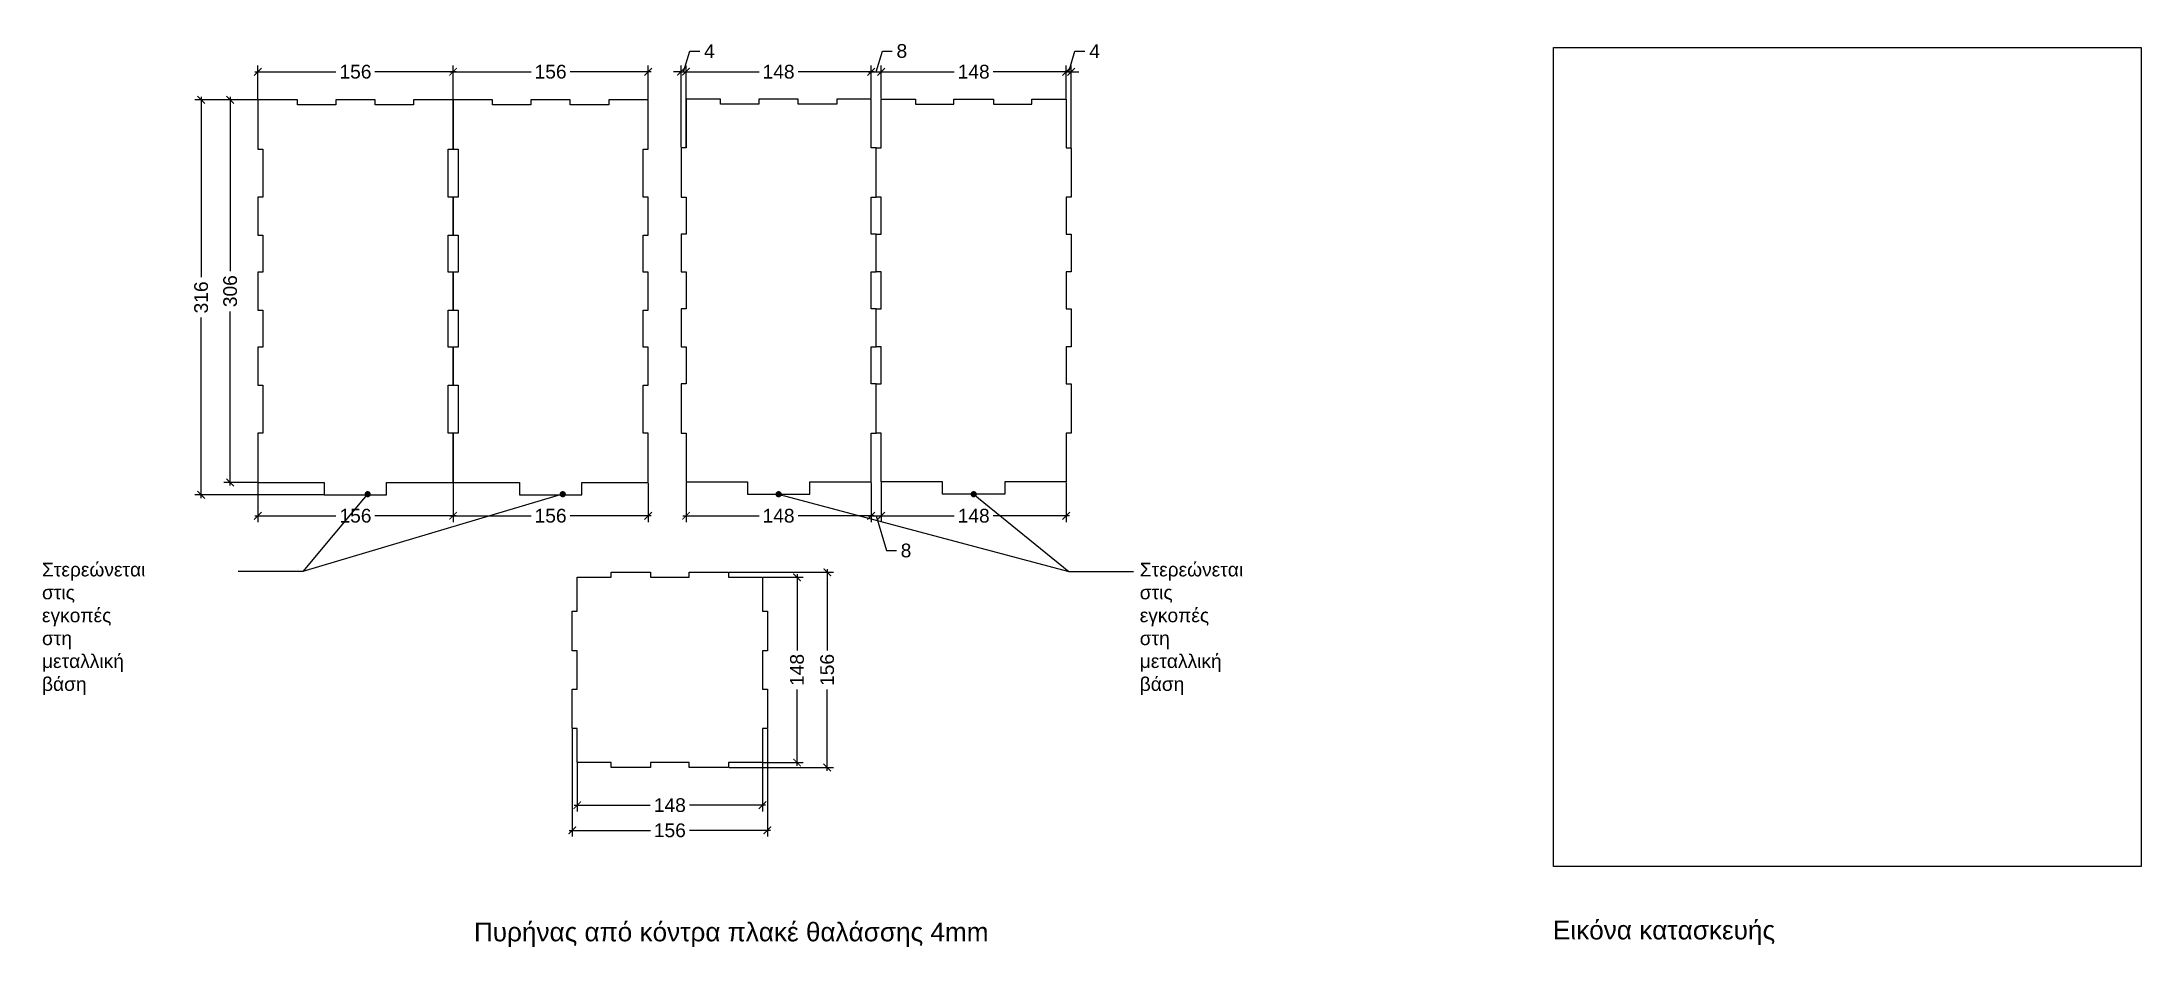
# Model space of a CAD drawing. Header units: millimetres. Extents: x 173.66 to 175.34, y 12.62 to 13.35.
import ezdxf
from ezdxf import colors
from ezdxf.entities.mleader import LeaderData, LeaderLine
from ezdxf.math import Vec2, Vec3

# ---------------------------------------------------------------- set-up
doc = ezdxf.new("R2010")
doc.units = ezdxf.units.MM
doc.header["$XCLIPFRAME"] = 0
for name, color, linetype in [('A-02', 2, 'Continuous'), ('A-DIM', 150, 'Continuous'), ('A-TEXT', 7, 'Continuous')]:
    doc.layers.add(name, color=color, linetype=linetype)
doc.styles.get("Standard").update_dxf_attribs({"font": 'arial.ttf'})
doc.dimstyles.new('1-5', dxfattribs={"dimscale": 0.05, "dimtxt": 0.22, "dimasz": 0.12, "dimexe": 0.1, "dimexo": 0.01, "dimgap": 0.08, "dimtad": 0, "dimdec": 0, "dimlfac": 1000, "dimzin": 0, "dimdsep": 46, "dimtxsty": 'Standard', "dimblk": 'ARCHTICK', "dimcen": 0.09, "dimdle": 0.05, "dimadec": 0, "dimazin": 0, "dimtfac": 1, "dimtdec": 0, "dimtofl": 0, "dimtmove": 1, "dimatfit": 3, "dimldrblk": 'DOT', "dimfxl": 1, "dimtolj": 1, "dimtzin": 0, "dimarcsym": 0})
picture_1 = doc.add_image_def('image1.jpg', size_in_pixel=(333, 464))

# ---------------------------------------------------------------- blocks, each defined once
blk = doc.blocks.new('_Dot')
at = {"color": 0, "linetype": 'ByBlock', "lineweight": -2}
blk.add_line((-0.5, 0), (-1, 0), dxfattribs=at)
at = {"color": 0, "linetype": 'ByBlock', "const_width": 0.5}
blk.add_lwpolyline([(-0.25, 0, 1), (0.25, 0, 1)], format="xyb", close=True, dxfattribs=at)
blk = doc.blocks.new('_ArchTick')
at = {"color": 0, "linetype": 'ByBlock', "const_width": 0.15}
blk.add_lwpolyline([(-0.5, -0.5), (0.5, 0.5)], dxfattribs=at)
blk = doc.blocks.new('*D25')
at = {"layer": 'A-DIM', "color": 0, "lineweight": -2, "transparency": 16777216}
for p, q in [((174.0852059038321, 12.76878268772975), (174.0852059038321, 12.73015014171188)), ((174.2336057566099, 12.76878268772975), (174.2336057566099, 12.73015014171188)), ((174.0827059038321, 12.73515014171188), (174.1437605369059, 12.73515014171188)), ((174.2361057566099, 12.73515014171188), (174.1750511235361, 12.73515014171188))]:
    blk.add_line(p, q, dxfattribs=at)
at = {"layer": 'Defpoints', "color": 0, "transparency": 16777216}
for p in [(174.0852059038321, 12.76928268772975), (174.2336057566099, 12.76928268772975), (174.2336057566099, 12.73515014171188)]:
    blk.add_point(p, dxfattribs=at)
at = {"layer": 'A-DIM', "color": 0, "lineweight": -2, "transparency": 16777216, "xscale": 0.006, "yscale": 0.006, "zscale": 0.006, "rotation": 180}
blk.add_blockref('_ArchTick', (174.0852059038321, 12.73515014171188), dxfattribs=at)
at = {"layer": 'A-DIM', "color": 0, "lineweight": -2, "transparency": 16777216, "xscale": 0.006, "yscale": 0.006, "zscale": 0.006}
blk.add_blockref('_ArchTick', (174.2336057566099, 12.73515014171188), dxfattribs=at)
at = {"layer": 'A-DIM', "color": 0, "transparency": 16777216, "insert": (174.159405830221, 12.73515014171188), "char_height": 0.011, "attachment_point": 5}
blk.add_mtext('\\A1;148', dxfattribs=at)
blk = doc.blocks.new('*D26')
at = {"layer": 'A-DIM', "color": 0, "lineweight": -2, "transparency": 16777216}
for p, q in [((174.0812057566099, 12.79598255995197), (174.0812057566099, 12.70997300389581)), ((174.2376059038321, 12.79598255995197), (174.2376059038321, 12.70997300389581)), ((174.0787057566099, 12.71497300389581), (174.1437755437272, 12.71497300389581)), ((174.2401059038321, 12.71497300389581), (174.1750361167149, 12.71497300389581))]:
    blk.add_line(p, q, dxfattribs=at)
at = {"layer": 'Defpoints', "color": 0, "transparency": 16777216}
for p in [(174.0812057566099, 12.79648255995197), (174.2376059038321, 12.79648255995197), (174.2376059038321, 12.71497300389581)]:
    blk.add_point(p, dxfattribs=at)
at = {"layer": 'A-DIM', "color": 0, "lineweight": -2, "transparency": 16777216, "xscale": 0.006, "yscale": 0.006, "zscale": 0.006, "rotation": 180}
blk.add_blockref('_ArchTick', (174.0812057566099, 12.71497300389581), dxfattribs=at)
at = {"layer": 'A-DIM', "color": 0, "lineweight": -2, "transparency": 16777216, "xscale": 0.006, "yscale": 0.006, "zscale": 0.006}
blk.add_blockref('_ArchTick', (174.2376059038321, 12.71497300389581), dxfattribs=at)
at = {"layer": 'A-DIM', "color": 0, "transparency": 16777216, "insert": (174.159405830221, 12.71497300389581), "char_height": 0.011, "attachment_point": 5}
blk.add_mtext('\\A1;156', dxfattribs=at)
blk = doc.blocks.new('*D27')
at = {"layer": 'A-DIM', "color": 0, "lineweight": -2, "transparency": 16777216}
for p, q in [((174.2341057566099, 12.91768218772975), (174.2663790735139, 12.91768218772975)), ((174.2613790735139, 12.92018218772975), (174.2613790735139, 12.85912773104489)), ((174.2613790735139, 12.76678268772975), (174.2613790735139, 12.8278371444146)), ((174.2341057566099, 12.76928268772975), (174.2663790735139, 12.76928268772975))]:
    blk.add_line(p, q, dxfattribs=at)
at = {"layer": 'Defpoints', "color": 0, "transparency": 16777216}
for p in [(174.2336057566099, 12.91768218772975), (174.2613790735139, 12.91768218772975), (174.2336057566099, 12.76928268772975)]:
    blk.add_point(p, dxfattribs=at)
at = {"layer": 'A-DIM', "color": 0, "lineweight": -2, "transparency": 16777216, "xscale": 0.006, "yscale": 0.006, "zscale": 0.006}
for p, rotation in [((174.2613790735139, 12.91768218772975), 90), ((174.2613790735139, 12.76928268772975), 270)]:
    blk.add_blockref('_ArchTick', p, dxfattribs=dict(at, rotation=rotation))
at = {"layer": 'A-DIM', "color": 0, "transparency": 16777216, "insert": (174.2613790735139, 12.84348243772978), "char_height": 0.011, "attachment_point": 5, "rotation": 90}
blk.add_mtext('\\A1;148', dxfattribs=at)
blk = doc.blocks.new('*D28')
at = {"layer": 'A-DIM', "color": 0, "lineweight": -2, "transparency": 16777216}
for p, q in [((174.2855584240388, 12.92418268772975), (174.2855584240388, 12.85911272422361)), ((174.2069058843877, 12.92168268772975), (174.2905584240387, 12.92168268772975)), ((174.2855584240388, 12.76278218772975), (174.2855584240388, 12.82785215123588)), ((174.2069058843877, 12.76528218772975), (174.2905584240387, 12.76528218772975))]:
    blk.add_line(p, q, dxfattribs=at)
at = {"layer": 'Defpoints', "color": 0, "transparency": 16777216}
for p in [(174.2064058843877, 12.92168268772975), (174.2064058843877, 12.76528218772975), (174.2855584240388, 12.76528218772975)]:
    blk.add_point(p, dxfattribs=at)
at = {"layer": 'A-DIM', "color": 0, "lineweight": -2, "transparency": 16777216, "xscale": 0.006, "yscale": 0.006, "zscale": 0.006}
for p, rotation in [((174.2855584240388, 12.92168268772975), 90), ((174.2855584240388, 12.76528218772975), 270)]:
    blk.add_blockref('_ArchTick', p, dxfattribs=dict(at, rotation=rotation))
at = {"layer": 'A-DIM', "color": 0, "transparency": 16777216, "insert": (174.2855584240388, 12.84348243772978), "char_height": 0.011, "attachment_point": 5, "rotation": 90}
blk.add_mtext('\\A1;156', dxfattribs=at)
blk = doc.blocks.new('*D29')
at = {"layer": 'A-DIM', "color": 0, "lineweight": -2, "transparency": 16777216}
for p, q in [((173.8287144086901, 13.30005320736369), (173.8019839427493, 13.30005320736369)), ((173.8069839427493, 13.30255320736369), (173.8069839427493, 13.16299755387536)), ((173.8069839427493, 12.99115336014146), (173.8069839427493, 13.13070901362979)), ((173.8287144086901, 12.99365336014147), (173.8019839427493, 12.99365336014147))]:
    blk.add_line(p, q, dxfattribs=at)
at = {"layer": 'Defpoints', "color": 0, "transparency": 16777216}
for p in [(173.8069839427493, 13.30005320736369), (173.8292144086901, 13.30005320736369), (173.8292144086901, 12.99365336014147)]:
    blk.add_point(p, dxfattribs=at)
at = {"layer": 'A-DIM', "color": 0, "lineweight": -2, "transparency": 16777216, "xscale": 0.006, "yscale": 0.006, "zscale": 0.006}
for p, rotation in [((173.8069839427493, 13.30005320736369), 90), ((173.8069839427493, 12.99365336014147), 270)]:
    blk.add_blockref('_ArchTick', p, dxfattribs=dict(at, rotation=rotation))
at = {"layer": 'A-DIM', "color": 0, "transparency": 16777216, "insert": (173.8069839427493, 13.1468532837526), "char_height": 0.011, "attachment_point": 5, "rotation": 90}
blk.add_mtext('\\A1;306', dxfattribs=at)
blk = doc.blocks.new('*D30')
at = {"layer": 'A-DIM', "color": 0, "lineweight": -2, "transparency": 16777216}
for p, q in [((173.8287144086901, 13.30005320736369), (173.7787295948192, 13.30005320736369)), ((173.7837295948192, 13.30255320736369), (173.7837295948192, 13.15799755387536)), ((173.7837295948192, 12.98115336014147), (173.7837295948192, 13.12570901362979)), ((173.8819144823012, 12.98365336014146), (173.7787295948192, 12.98365336014146))]:
    blk.add_line(p, q, dxfattribs=at)
at = {"layer": 'Defpoints', "color": 0, "transparency": 16777216}
for p in [(173.8292144086901, 13.30005320736369), (173.7837295948192, 12.98365336014146), (173.8824144823012, 12.98365336014146)]:
    blk.add_point(p, dxfattribs=at)
at = {"layer": 'A-DIM', "color": 0, "lineweight": -2, "transparency": 16777216, "xscale": 0.006, "yscale": 0.006, "zscale": 0.006}
for p, rotation in [((173.7837295948192, 13.30005320736369), 90), ((173.7837295948192, 12.98365336014146), 270)]:
    blk.add_blockref('_ArchTick', p, dxfattribs=dict(at, rotation=rotation))
at = {"layer": 'A-DIM', "color": 0, "transparency": 16777216, "insert": (173.7837295948192, 13.1418532837526), "char_height": 0.011, "attachment_point": 5, "rotation": 90}
blk.add_mtext('\\A1;316', dxfattribs=at)
blk = doc.blocks.new('*D31')
at = {"layer": 'A-DIM', "color": 0, "lineweight": -2, "transparency": 16777216}
for p, q in [((173.8292144086901, 13.30055320736369), (173.8292144086901, 13.32758646616725)), ((173.9856145559123, 13.30055320736369), (173.9856145559123, 13.32758646616725)), ((173.8267144086901, 13.32258646616725), (173.8917841958074, 13.32258646616725)), ((173.9881145559123, 13.32258646616725), (173.9230447687951, 13.32258646616725))]:
    blk.add_line(p, q, dxfattribs=at)
at = {"layer": 'Defpoints', "color": 0, "transparency": 16777216}
for p in [(173.9856145559123, 13.32258646616725), (173.8292144086901, 13.30005320736369), (173.9856145559123, 13.30005320736369)]:
    blk.add_point(p, dxfattribs=at)
at = {"layer": 'A-DIM', "color": 0, "lineweight": -2, "transparency": 16777216, "xscale": 0.006, "yscale": 0.006, "zscale": 0.006, "rotation": 180}
blk.add_blockref('_ArchTick', (173.8292144086901, 13.32258646616725), dxfattribs=at)
at = {"layer": 'A-DIM', "color": 0, "lineweight": -2, "transparency": 16777216, "xscale": 0.006, "yscale": 0.006, "zscale": 0.006}
blk.add_blockref('_ArchTick', (173.9856145559123, 13.32258646616725), dxfattribs=at)
at = {"layer": 'A-DIM', "color": 0, "transparency": 16777216, "insert": (173.9074144823012, 13.32258646616725), "char_height": 0.011, "attachment_point": 5}
blk.add_mtext('\\A1;156', dxfattribs=at)
blk = doc.blocks.new('*D32')
at = {"layer": 'A-DIM', "color": 0, "lineweight": -2, "transparency": 16777216}
for p, q in [((173.9856145559123, 13.30055320736369), (173.9856145559123, 13.32758646616725)), ((174.1420147031345, 13.30055320736369), (174.1420147031345, 13.32758646616725)), ((173.9831145559123, 13.32258646616725), (174.0481843430296, 13.32258646616725)), ((174.1445147031346, 13.32258646616725), (174.0794449160173, 13.32258646616725))]:
    blk.add_line(p, q, dxfattribs=at)
at = {"layer": 'Defpoints', "color": 0, "transparency": 16777216}
for p in [(174.1420147031345, 13.32258646616725), (173.9856145559123, 13.30005320736369), (174.1420147031345, 13.30005320736369)]:
    blk.add_point(p, dxfattribs=at)
at = {"layer": 'A-DIM', "color": 0, "lineweight": -2, "transparency": 16777216, "xscale": 0.006, "yscale": 0.006, "zscale": 0.006, "rotation": 180}
blk.add_blockref('_ArchTick', (173.9856145559123, 13.32258646616725), dxfattribs=at)
at = {"layer": 'A-DIM', "color": 0, "lineweight": -2, "transparency": 16777216, "xscale": 0.006, "yscale": 0.006, "zscale": 0.006}
blk.add_blockref('_ArchTick', (174.1420147031345, 13.32258646616725), dxfattribs=at)
at = {"layer": 'A-DIM', "color": 0, "transparency": 16777216, "insert": (174.0638146295234, 13.32258646616725), "char_height": 0.011, "attachment_point": 5}
blk.add_mtext('\\A1;156', dxfattribs=at)
blk = doc.blocks.new('*D33')
at = {"layer": 'A-DIM', "color": 0, "lineweight": -2, "transparency": 16777216}
for p, q in [((173.8292144086901, 12.99315336014146), (173.8292144086901, 12.96195032698148)), ((173.9856145559123, 12.99315336014146), (173.9856145559123, 12.96195032698148)), ((173.8267144086901, 12.96695032698148), (173.8917841958074, 12.96695032698148)), ((173.9881145559123, 12.96695032698148), (173.9230447687951, 12.96695032698148))]:
    blk.add_line(p, q, dxfattribs=at)
at = {"layer": 'Defpoints', "color": 0, "transparency": 16777216}
for p in [(173.8292144086901, 12.99365336014147), (173.9856145559123, 12.99365336014147), (173.9856145559123, 12.96695032698148)]:
    blk.add_point(p, dxfattribs=at)
at = {"layer": 'A-DIM', "color": 0, "lineweight": -2, "transparency": 16777216, "xscale": 0.006, "yscale": 0.006, "zscale": 0.006, "rotation": 180}
blk.add_blockref('_ArchTick', (173.8292144086901, 12.96695032698148), dxfattribs=at)
at = {"layer": 'A-DIM', "color": 0, "lineweight": -2, "transparency": 16777216, "xscale": 0.006, "yscale": 0.006, "zscale": 0.006}
blk.add_blockref('_ArchTick', (173.9856145559123, 12.96695032698148), dxfattribs=at)
at = {"layer": 'A-DIM', "color": 0, "transparency": 16777216, "insert": (173.9074144823012, 12.96695032698148), "char_height": 0.011, "attachment_point": 5}
blk.add_mtext('\\A1;156', dxfattribs=at)
blk = doc.blocks.new('*D34')
at = {"layer": 'A-DIM', "color": 0, "lineweight": -2, "transparency": 16777216}
for p, q in [((173.9856145559123, 12.99315336014146), (173.9856145559123, 12.96195032698148)), ((174.1420147031345, 12.99315336014146), (174.1420147031345, 12.96195032698148)), ((173.9831145559123, 12.96695032698148), (174.0481843430296, 12.96695032698148)), ((174.1445147031346, 12.96695032698148), (174.0794449160173, 12.96695032698148))]:
    blk.add_line(p, q, dxfattribs=at)
at = {"layer": 'Defpoints', "color": 0, "transparency": 16777216}
for p in [(173.9856145559123, 12.99365336014147), (174.1420147031345, 12.99365336014147), (174.1420147031345, 12.96695032698148)]:
    blk.add_point(p, dxfattribs=at)
at = {"layer": 'A-DIM', "color": 0, "lineweight": -2, "transparency": 16777216, "xscale": 0.006, "yscale": 0.006, "zscale": 0.006, "rotation": 180}
blk.add_blockref('_ArchTick', (173.9856145559123, 12.96695032698148), dxfattribs=at)
at = {"layer": 'A-DIM', "color": 0, "lineweight": -2, "transparency": 16777216, "xscale": 0.006, "yscale": 0.006, "zscale": 0.006}
blk.add_blockref('_ArchTick', (174.1420147031345, 12.96695032698148), dxfattribs=at)
at = {"layer": 'A-DIM', "color": 0, "transparency": 16777216, "insert": (174.0638146295234, 12.96695032698148), "char_height": 0.011, "attachment_point": 5}
blk.add_mtext('\\A1;156', dxfattribs=at)
blk = doc.blocks.new('*D35')
at = {"layer": 'A-DIM', "color": 0, "lineweight": -2, "transparency": 16777216}
for p, q in [((174.1723649084279, 13.30114025433016), (174.1723649084279, 13.32758646616725)), ((174.3207644084279, 13.30114025433016), (174.3207644084279, 13.32758646616725)), ((174.1698649084279, 13.32258646616725), (174.2309193651128, 13.32258646616725)), ((174.3232644084279, 13.32258646616725), (174.2622099517431, 13.32258646616725))]:
    blk.add_line(p, q, dxfattribs=at)
at = {"layer": 'Defpoints', "color": 0, "transparency": 16777216}
for p in [(174.3207644084279, 13.32258646616725), (174.1723649084279, 13.30064025433016), (174.3207644084279, 13.30064025433016)]:
    blk.add_point(p, dxfattribs=at)
at = {"layer": 'A-DIM', "color": 0, "lineweight": -2, "transparency": 16777216, "xscale": 0.006, "yscale": 0.006, "zscale": 0.006, "rotation": 180}
blk.add_blockref('_ArchTick', (174.1723649084279, 13.32258646616725), dxfattribs=at)
at = {"layer": 'A-DIM', "color": 0, "lineweight": -2, "transparency": 16777216, "xscale": 0.006, "yscale": 0.006, "zscale": 0.006}
blk.add_blockref('_ArchTick', (174.3207644084279, 13.32258646616725), dxfattribs=at)
at = {"layer": 'A-DIM', "color": 0, "transparency": 16777216, "insert": (174.2465646584279, 13.32258646616725), "char_height": 0.011, "attachment_point": 5}
blk.add_mtext('\\A1;148', dxfattribs=at)
blk = doc.blocks.new('*D36')
at = {"layer": 'A-DIM', "color": 0, "lineweight": -2, "transparency": 16777216}
for p, q in [((174.3207644084279, 13.30114025433016), (174.3207644084279, 13.32758646616725)), ((174.3247649084279, 13.32258646616725), (174.3297497992874, 13.33920276903219)), ((174.3287654084279, 13.30113990155238), (174.3287654084279, 13.32758646616725)), ((174.3297497992874, 13.33920276903219), (174.3377497992874, 13.33920276903219)), ((174.3182644084279, 13.32258646616725), (174.3312654084279, 13.32258646616725))]:
    blk.add_line(p, q, dxfattribs=at)
at = {"layer": 'Defpoints', "color": 0, "transparency": 16777216}
for p in [(174.3287654084279, 13.32258646616725), (174.3207644084279, 13.30064025433016), (174.3287654084279, 13.30063990155238)]:
    blk.add_point(p, dxfattribs=at)
at = {"layer": 'A-DIM', "color": 0, "lineweight": -2, "transparency": 16777216, "xscale": 0.006, "yscale": 0.006, "zscale": 0.006, "rotation": 180}
blk.add_blockref('_ArchTick', (174.3207644084279, 13.32258646616725), dxfattribs=at)
at = {"layer": 'A-DIM', "color": 0, "lineweight": -2, "transparency": 16777216, "xscale": 0.006, "yscale": 0.006, "zscale": 0.006}
blk.add_blockref('_ArchTick', (174.3287654084279, 13.32258646616725), dxfattribs=at)
at = {"layer": 'A-DIM', "color": 0, "transparency": 16777216, "insert": (174.3453739466271, 13.33920276903219), "char_height": 0.011, "attachment_point": 5}
blk.add_mtext('\\A1;8', dxfattribs=at)
blk = doc.blocks.new('*D37')
at = {"layer": 'A-DIM', "color": 0, "lineweight": -2, "transparency": 16777216}
for p, q in [((174.3287654084279, 13.30113990155238), (174.3287654084279, 13.32758646616725)), ((174.4771649084279, 13.30113990155238), (174.4771649084279, 13.32758646616725)), ((174.3262654084279, 13.32258646616725), (174.3873198651128, 13.32258646616725)), ((174.4796649084279, 13.32258646616725), (174.4186104517431, 13.32258646616725))]:
    blk.add_line(p, q, dxfattribs=at)
at = {"layer": 'Defpoints', "color": 0, "transparency": 16777216}
for p in [(174.4771649084279, 13.32258646616725), (174.3287654084279, 13.30063990155238), (174.4771649084279, 13.30063990155238)]:
    blk.add_point(p, dxfattribs=at)
at = {"layer": 'A-DIM', "color": 0, "lineweight": -2, "transparency": 16777216, "xscale": 0.006, "yscale": 0.006, "zscale": 0.006, "rotation": 180}
blk.add_blockref('_ArchTick', (174.3287654084279, 13.32258646616725), dxfattribs=at)
at = {"layer": 'A-DIM', "color": 0, "lineweight": -2, "transparency": 16777216, "xscale": 0.006, "yscale": 0.006, "zscale": 0.006}
blk.add_blockref('_ArchTick', (174.4771649084279, 13.32258646616725), dxfattribs=at)
at = {"layer": 'A-DIM', "color": 0, "transparency": 16777216, "insert": (174.4029651584279, 13.32258646616725), "char_height": 0.011, "attachment_point": 5}
blk.add_mtext('\\A1;148', dxfattribs=at)
blk = doc.blocks.new('*D38')
at = {"layer": 'A-DIM', "color": 0, "lineweight": -2, "transparency": 16777216}
for p, q in [((174.4771649084279, 13.30113990155238), (174.4771649084279, 13.32758646616725)), ((174.4791651584279, 13.32258646616725), (174.4841151584279, 13.33908646616725)), ((174.4811654084279, 13.26213996544127), (174.4811654084279, 13.32758646616725)), ((174.4841151584279, 13.33908646616725), (174.4921151584279, 13.33908646616725)), ((174.4771649084279, 13.32258646616725), (174.4711649084279, 13.32258646616725)), ((174.4771649084279, 13.32258646616725), (174.4811654084279, 13.32258646616725)), ((174.4811654084279, 13.32258646616725), (174.4871654084279, 13.32258646616725))]:
    blk.add_line(p, q, dxfattribs=at)
at = {"layer": 'Defpoints', "color": 0, "transparency": 16777216}
for p in [(174.4811654084279, 13.32258646616725), (174.4771649084279, 13.30063990155238), (174.4811654084279, 13.26163996544127)]:
    blk.add_point(p, dxfattribs=at)
at = {"layer": 'A-DIM', "color": 0, "lineweight": -2, "transparency": 16777216, "xscale": 0.006, "yscale": 0.006, "zscale": 0.006}
blk.add_blockref('_ArchTick', (174.4771649084279, 13.32258646616725), dxfattribs=at)
at = {"layer": 'A-DIM', "color": 0, "lineweight": -2, "transparency": 16777216, "xscale": 0.006, "yscale": 0.006, "zscale": 0.006, "rotation": 180}
blk.add_blockref('_ArchTick', (174.4811654084279, 13.32258646616725), dxfattribs=at)
at = {"layer": 'A-DIM', "color": 0, "transparency": 16777216, "insert": (174.499919387623, 13.33908646616725), "char_height": 0.011, "attachment_point": 5}
blk.add_mtext('\\A1;4', dxfattribs=at)
blk = doc.blocks.new('*D39')
at = {"layer": 'A-DIM', "color": 0, "lineweight": -2, "transparency": 16777216}
for p, q in [((174.1683644084279, 13.26213996544127), (174.1683644084279, 13.32758646616725)), ((174.1703646584279, 13.32258646616725), (174.1753146584279, 13.33908646616725)), ((174.1723649084279, 13.26214031821905), (174.1723649084279, 13.32758646616725)), ((174.1753146584279, 13.33908646616725), (174.183314658428, 13.33908646616725)), ((174.1683644084279, 13.32258646616725), (174.1623644084279, 13.32258646616725)), ((174.1683644084279, 13.32258646616725), (174.1723649084279, 13.32258646616725)), ((174.1723649084279, 13.32258646616725), (174.1783649084279, 13.32258646616725))]:
    blk.add_line(p, q, dxfattribs=at)
at = {"layer": 'Defpoints', "color": 0, "transparency": 16777216}
for p in [(174.1723649084279, 13.32258646616725), (174.1683644084279, 13.26163996544127), (174.1723649084279, 13.26164031821905)]:
    blk.add_point(p, dxfattribs=at)
at = {"layer": 'A-DIM', "color": 0, "lineweight": -2, "transparency": 16777216, "xscale": 0.006, "yscale": 0.006, "zscale": 0.006}
blk.add_blockref('_ArchTick', (174.1683644084279, 13.32258646616725), dxfattribs=at)
at = {"layer": 'A-DIM', "color": 0, "lineweight": -2, "transparency": 16777216, "xscale": 0.006, "yscale": 0.006, "zscale": 0.006, "rotation": 180}
blk.add_blockref('_ArchTick', (174.1723649084279, 13.32258646616725), dxfattribs=at)
at = {"layer": 'A-DIM', "color": 0, "transparency": 16777216, "insert": (174.191118887623, 13.33908646616725), "char_height": 0.011, "attachment_point": 5}
blk.add_mtext('\\A1;4', dxfattribs=at)
blk = doc.blocks.new('*D40')
at = {"layer": 'A-DIM', "color": 0, "lineweight": -2, "transparency": 16777216}
for p, q in [((174.1723649084279, 12.99374040710794), (174.1723649084279, 12.96195032698148)), ((174.3207644084279, 12.99374040710794), (174.3207644084279, 12.96195032698148)), ((174.1698649084279, 12.96695032698148), (174.2309193651128, 12.96695032698148)), ((174.3232644084279, 12.96695032698148), (174.2622099517431, 12.96695032698148))]:
    blk.add_line(p, q, dxfattribs=at)
at = {"layer": 'Defpoints', "color": 0, "transparency": 16777216}
for p in [(174.1723649084279, 12.99424040710794), (174.3207644084279, 12.99424040710794), (174.3207644084279, 12.96695032698148)]:
    blk.add_point(p, dxfattribs=at)
at = {"layer": 'A-DIM', "color": 0, "lineweight": -2, "transparency": 16777216, "xscale": 0.006, "yscale": 0.006, "zscale": 0.006, "rotation": 180}
blk.add_blockref('_ArchTick', (174.1723649084279, 12.96695032698148), dxfattribs=at)
at = {"layer": 'A-DIM', "color": 0, "lineweight": -2, "transparency": 16777216, "xscale": 0.006, "yscale": 0.006, "zscale": 0.006}
blk.add_blockref('_ArchTick', (174.3207644084279, 12.96695032698148), dxfattribs=at)
at = {"layer": 'A-DIM', "color": 0, "transparency": 16777216, "insert": (174.2465646584279, 12.96695032698148), "char_height": 0.011, "attachment_point": 5}
blk.add_mtext('\\A1;148', dxfattribs=at)
blk = doc.blocks.new('*D41')
at = {"layer": 'A-DIM', "color": 0, "lineweight": -2, "transparency": 16777216}
for p, q in [((174.3207644084279, 12.99324040710794), (174.3207644084279, 12.96195032698148)), ((174.3287654084279, 12.99324040710794), (174.3287654084279, 12.96195032698148)), ((174.3182644084279, 12.96695032698148), (174.3312654084279, 12.96695032698148)), ((174.3247649084279, 12.96695032698148), (174.3331195810063, 12.93910141838666)), ((174.3331195810063, 12.93910141838666), (174.3411195810064, 12.93910141838666))]:
    blk.add_line(p, q, dxfattribs=at)
at = {"layer": 'Defpoints', "color": 0, "transparency": 16777216}
for p in [(174.3207644084279, 12.99374040710794), (174.3287654084279, 12.99374040710794), (174.3287654084279, 12.96695032698148)]:
    blk.add_point(p, dxfattribs=at)
at = {"layer": 'A-DIM', "color": 0, "lineweight": -2, "transparency": 16777216, "xscale": 0.006, "yscale": 0.006, "zscale": 0.006, "rotation": 180}
blk.add_blockref('_ArchTick', (174.3207644084279, 12.96695032698148), dxfattribs=at)
at = {"layer": 'A-DIM', "color": 0, "lineweight": -2, "transparency": 16777216, "xscale": 0.006, "yscale": 0.006, "zscale": 0.006}
blk.add_blockref('_ArchTick', (174.3287654084279, 12.96695032698148), dxfattribs=at)
at = {"layer": 'A-DIM', "color": 0, "transparency": 16777216, "insert": (174.3487437283461, 12.93910141838666), "char_height": 0.011, "attachment_point": 5}
blk.add_mtext('\\A1;8', dxfattribs=at)
blk = doc.blocks.new('*D42')
at = {"layer": 'A-DIM', "color": 0, "lineweight": -2, "transparency": 16777216}
for p, q in [((174.3287654084279, 12.99374005433016), (174.3287654084279, 12.96195032698148)), ((174.4771649084279, 12.99374005433016), (174.4771649084279, 12.96195032698148)), ((174.3262654084279, 12.96695032698148), (174.3873198651128, 12.96695032698148)), ((174.4796649084279, 12.96695032698148), (174.4186104517431, 12.96695032698148))]:
    blk.add_line(p, q, dxfattribs=at)
at = {"layer": 'Defpoints', "color": 0, "transparency": 16777216}
for p in [(174.3287654084279, 12.99424005433016), (174.4771649084279, 12.99424005433016), (174.4771649084279, 12.96695032698148)]:
    blk.add_point(p, dxfattribs=at)
at = {"layer": 'A-DIM', "color": 0, "lineweight": -2, "transparency": 16777216, "xscale": 0.006, "yscale": 0.006, "zscale": 0.006, "rotation": 180}
blk.add_blockref('_ArchTick', (174.3287654084279, 12.96695032698148), dxfattribs=at)
at = {"layer": 'A-DIM', "color": 0, "lineweight": -2, "transparency": 16777216, "xscale": 0.006, "yscale": 0.006, "zscale": 0.006}
blk.add_blockref('_ArchTick', (174.4771649084279, 12.96695032698148), dxfattribs=at)
at = {"layer": 'A-DIM', "color": 0, "transparency": 16777216, "insert": (174.4029651584279, 12.96695032698148), "char_height": 0.011, "attachment_point": 5}
blk.add_mtext('\\A1;148', dxfattribs=at)

msp = doc.modelspace()

# ---------------------------------------------------------------- linework, layer by layer
at = {"layer": 'A-02'}
for p, q in [((173.8608155364679, 13.30005320736369), (173.8292144086901, 13.30005320736369)), ((173.8292144086901, 13.30005320736369), (173.8292144086901, 13.26065392680813)), ((173.8608155364679, 13.2960541184748), (173.8608155364679, 13.30005320736369)), ((173.891614447579, 13.2960541184748), (173.8608155364679, 13.2960541184748)), ((173.9232145170234, 13.30005320736369), (173.891614447579, 13.30005320736369)), ((173.891614447579, 13.30005320736369), (173.891614447579, 13.2960541184748)), ((173.9232145170234, 13.2960541184748), (173.9232145170234, 13.30005320736369)), ((173.9540148392457, 13.2960541184748), (173.9232145170234, 13.2960541184748)), ((173.9856145559123, 13.30005320736369), (173.9540148392457, 13.30005320736369)), ((173.9540148392457, 13.30005320736369), (173.9540148392457, 13.2960541184748)), ((174.0172156836901, 13.30005320736369), (173.9856145559123, 13.30005320736369)), ((173.9856145559123, 13.30005320736369), (173.9856145559123, 13.26065392680813)), ((173.9856145559123, 13.26065392680813), (173.9856145559123, 13.30005320736369)), ((174.0172156836901, 13.2960541184748), (174.0172156836901, 13.30005320736369)), ((174.0480145948012, 13.2960541184748), (174.0172156836901, 13.2960541184748)), ((174.0796146642457, 13.30005320736369), (174.0480145948012, 13.30005320736369)), ((174.0480145948012, 13.30005320736369), (174.0480145948012, 13.2960541184748)), ((174.0796146642457, 13.2960541184748), (174.0796146642457, 13.30005320736369)), ((174.1104149864679, 13.2960541184748), (174.0796146642457, 13.2960541184748)), ((174.1420147031345, 13.30005320736369), (174.1104149864679, 13.30005320736369)), ((174.1104149864679, 13.30005320736369), (174.1104149864679, 13.2960541184748)), ((174.1420147031345, 13.26065392680813), (174.1420147031345, 13.30005320736369)), ((173.8292144086901, 13.26065392680813), (173.8332145559123, 13.26065392680813)), ((173.8332145559123, 13.26065392680813), (173.8332145559123, 13.22205368791924)), ((173.9816144086901, 13.22205368791924), (173.9816144086901, 13.26065392680813)), ((173.9816144086901, 13.26065392680813), (173.9856145559123, 13.26065392680813)), ((173.9856145559123, 13.26065392680813), (173.9896147031346, 13.26065392680813)), ((173.9896147031346, 13.26065392680813), (173.9896147031346, 13.22205368791924)), ((174.1380145559123, 13.22205368791924), (174.1380145559123, 13.26065392680813)), ((174.1380145559123, 13.26065392680813), (174.1420147031345, 13.26065392680813)), ((173.8332145559123, 13.22205368791924), (173.8292144086901, 13.22205368791924)), ((173.8292144086901, 13.22205368791924), (173.8292144086901, 13.19165412125258)), ((173.9856145559123, 13.22205368791924), (173.9816144086901, 13.22205368791924)), ((173.9896147031346, 13.22205368791924), (173.9856145559123, 13.22205368791924)), ((173.9856145559123, 13.22205368791924), (173.9856145559123, 13.19165412125258)), ((173.9856145559123, 13.19165412125258), (173.9856145559123, 13.22205368791924)), ((174.1420147031345, 13.22205368791924), (174.1380145559123, 13.22205368791924)), ((174.1420147031345, 13.19165412125258), (174.1420147031345, 13.22205368791924)), ((173.8292144086901, 13.19165412125258), (173.8332145559123, 13.19165412125258)), ((173.8332145559123, 13.19165412125258), (173.8332145559123, 13.16205394903035)), ((173.9816144086901, 13.16205394903035), (173.9816144086901, 13.19165412125258)), ((173.9816144086901, 13.19165412125258), (173.9856145559123, 13.19165412125258)), ((173.9856145559123, 13.19165412125258), (173.9896147031346, 13.19165412125258)), ((173.9896147031346, 13.19165412125258), (173.9896147031346, 13.16205394903035)), ((174.1380145559123, 13.16205394903035), (174.1380145559123, 13.19165412125258)), ((174.1380145559123, 13.19165412125258), (174.1420147031345, 13.19165412125258)), ((173.8332145559123, 13.16205394903035), (173.8292144086901, 13.16205394903035)), ((173.8292144086901, 13.16205394903035), (173.8292144086901, 13.13165438236369)), ((173.9856145559123, 13.16205394903035), (173.9816144086901, 13.16205394903035)), ((173.9896147031346, 13.16205394903035), (173.9856145559123, 13.16205394903035)), ((173.9856145559123, 13.16205394903035), (173.9856145559123, 13.13165438236369)), ((173.9856145559123, 13.13165438236369), (173.9856145559123, 13.16205394903035)), ((174.1420147031345, 13.16205394903035), (174.1380145559123, 13.16205394903035)), ((174.1420147031345, 13.13165438236369), (174.1420147031345, 13.16205394903035)), ((173.8292144086901, 13.13165438236369), (173.8332145559123, 13.13165438236369)), ((173.8332145559123, 13.13165438236369), (173.8332145559123, 13.10205421014147)), ((173.9816144086901, 13.10205421014147), (173.9816144086901, 13.13165438236369)), ((173.9816144086901, 13.13165438236369), (173.9856145559123, 13.13165438236369)), ((173.9856145559123, 13.13165438236369), (173.9896147031346, 13.13165438236369)), ((173.9896147031346, 13.13165438236369), (173.9896147031346, 13.10205421014147)), ((174.1380145559123, 13.10205421014147), (174.1380145559123, 13.13165438236369)), ((174.1380145559123, 13.13165438236369), (174.1420147031345, 13.13165438236369)), ((173.8332145559123, 13.10205421014147), (173.8292144086901, 13.10205421014147)), ((173.8292144086901, 13.10205421014147), (173.8292144086901, 13.07165323236369)), ((173.9856145559123, 13.10205421014147), (173.9816144086901, 13.10205421014147)), ((173.9896147031346, 13.10205421014147), (173.9856145559123, 13.10205421014147)), ((173.9856145559123, 13.10205421014147), (173.9856145559123, 13.07165323236369)), ((173.9856145559123, 13.07165323236369), (173.9856145559123, 13.10205421014147)), ((174.1420147031345, 13.10205421014147), (174.1380145559123, 13.10205421014147)), ((174.1420147031345, 13.07165323236369), (174.1420147031345, 13.10205421014147)), ((173.8292144086901, 13.07165323236369), (173.8332145559123, 13.07165323236369)), ((173.8332145559123, 13.07165323236369), (173.8332145559123, 13.03305440458591)), ((173.9816144086901, 13.03305440458591), (173.9816144086901, 13.07165323236369)), ((173.9816144086901, 13.07165323236369), (173.9856145559123, 13.07165323236369)), ((173.9856145559123, 13.07165323236369), (173.9896147031346, 13.07165323236369)), ((173.9896147031346, 13.07165323236369), (173.9896147031346, 13.03305440458591)), ((174.1380145559123, 13.03305440458591), (174.1380145559123, 13.07165323236369)), ((174.1380145559123, 13.07165323236369), (174.1420147031345, 13.07165323236369)), ((173.8332145559123, 13.03305440458591), (173.8292144086901, 13.03305440458591)), ((173.8292144086901, 13.03305440458591), (173.8292144086901, 12.99365336014147)), ((173.9856145559123, 13.03305440458591), (173.9816144086901, 13.03305440458591)), ((173.9896147031346, 13.03305440458591), (173.9856145559123, 13.03305440458591)), ((173.9856145559123, 13.03305440458591), (173.9856145559123, 12.99365336014147)), ((173.9856145559123, 12.99365336014147), (173.9856145559123, 13.03305440458591)), ((174.1420147031345, 13.03305440458591), (174.1380145559123, 13.03305440458591)), ((174.1420147031345, 12.99365336014147), (174.1420147031345, 13.03305440458591)), ((173.8292144086901, 12.99365336014147), (173.8824144823012, 12.99365336014147)), ((173.8824144823012, 12.99365336014147), (173.8824144823012, 12.98365336014146)), ((173.9324144823012, 12.98365336014146), (173.9324144823012, 12.99365336014147)), ((173.9324144823012, 12.99365336014147), (173.9856145559123, 12.99365336014147)), ((173.9856145559123, 12.99365336014147), (174.0388146295235, 12.99365336014147)), ((174.0388146295235, 12.99365336014147), (174.0388146295235, 12.98365336014146)), ((174.0888146295235, 12.98365336014146), (174.0888146295235, 12.99365336014147)), ((174.0888146295235, 12.99365336014147), (174.1420147031345, 12.99365336014147)), ((174.2215646584279, 12.99424040710794), (174.2215646584279, 12.98424040710794)), ((174.2715646584279, 12.98424040710794), (174.2715646584279, 12.99424040710794)), ((174.3779637473168, 12.98424005433016), (174.3779637473168, 12.99424005433016)), ((174.4279637473168, 12.99424005433016), (174.4279637473168, 12.98424005433016)), ((173.8824144823012, 12.98365336014146), (173.9324144823012, 12.98365336014146)), ((174.0388146295235, 12.98365336014146), (174.0888146295235, 12.98365336014146)), ((174.2215646584279, 12.98424040710794), (174.2715646584279, 12.98424040710794)), ((174.4279637473168, 12.98424005433016), (174.3779637473168, 12.98424005433016))]:
    msp.add_line(p, q, dxfattribs=at)
for points in [[(174.3207644084279, 12.99424040710794), (174.3207644084279, 13.03323999044127), (174.3247649084279, 13.03323999044127), (174.3247649084279, 13.07263962377461), (174.3207644084279, 13.07263962377461), (174.3207644084279, 13.10223979599683), (174.3247649084279, 13.10223979599683), (174.3247649084279, 13.1326393626635), (174.3207644084279, 13.1326393626635), (174.3207644084279, 13.16223953488572), (174.3247649084279, 13.16223953488572), (174.3247649084279, 13.1926405126635), (174.3207644084279, 13.1926405126635), (174.3207644084279, 13.2222392737746), (174.3247649084279, 13.2222392737746), (174.3247649084279, 13.26164031821905), (174.3207644084279, 13.26164031821905), (174.3207644084279, 13.30064025433016), (174.2931648389835, 13.30064025433016), (174.2931648389835, 13.29663975433016), (174.2623645167612, 13.29663975433016), (174.2623645167612, 13.30064025433016), (174.2307648000946, 13.30064025433016), (174.2307648000946, 13.29663975433016), (174.1999641250946, 13.29663975433016), (174.1999641250946, 13.30064025433016), (174.1723649084279, 13.30064025433016), (174.1723649084279, 13.26164031821905), (174.1683644084279, 13.26164031821905), (174.1683644084279, 13.2222392737746), (174.1723649084279, 13.2222392737746), (174.1723649084279, 13.1926405126635), (174.1683644084279, 13.1926405126635), (174.1683644084279, 13.16223953488572), (174.1723649084279, 13.16223953488572), (174.1723649084279, 13.1326393626635), (174.1683644084279, 13.1326393626635), (174.1683644084279, 13.10223979599683), (174.1723649084279, 13.10223979599683), (174.1723649084279, 13.07263962377461), (174.1683644084279, 13.07263962377461), (174.1683644084279, 13.03323999044127), (174.1723649084279, 13.03323999044127), (174.1723649084279, 12.99424040710794)], [(174.3287654084279, 12.99424005433016), (174.3287654084279, 13.03323999044127), (174.3247649084279, 13.03323999044127), (174.3247649084279, 13.07263927099683), (174.3287654084279, 13.07263927099683), (174.3287654084279, 13.10223979599683), (174.3247649084279, 13.10223979599683), (174.3247649084279, 13.13264077377461), (174.3287654084279, 13.13264077377461), (174.3287654084279, 13.16223953488572), (174.3247649084279, 13.16223953488572), (174.3247649084279, 13.1926405126635), (174.3287654084279, 13.1926405126635), (174.3287654084279, 13.22224068488572), (174.3247649084279, 13.22224068488572), (174.3247649084279, 13.26163996544127), (174.3287654084279, 13.26163996544127), (174.3287654084279, 13.30063990155238), (174.3563649778723, 13.30063990155238), (174.3563649778723, 13.29663940155238), (174.3871653000946, 13.29663940155238), (174.3871653000946, 13.30063990155238), (174.4187650167613, 13.30063990155238), (174.4187650167613, 13.29663940155238), (174.4495656917613, 13.29663940155238), (174.4495656917613, 13.30063990155238), (174.4771649084279, 13.30063990155238), (174.4771649084279, 13.26163996544127), (174.4811654084279, 13.26163996544127), (174.4811654084279, 13.22224068488572), (174.4771649084279, 13.22224068488572), (174.4771649084279, 13.1926405126635), (174.4811654084279, 13.1926405126635), (174.4811654084279, 13.16223953488572), (174.4771649084279, 13.16223953488572), (174.4771649084279, 13.13264077377461), (174.4811654084279, 13.13264077377461), (174.4811654084279, 13.10223979599683), (174.4771649084279, 13.10223979599683), (174.4771649084279, 13.07263927099683), (174.4811654084279, 13.07263927099683), (174.4811654084279, 13.03323999044127), (174.4771649084279, 13.03323999044127), (174.4771649084279, 12.99424005433016)], [(174.1723649084279, 12.99424040710794), (174.2215646584279, 12.99424040710794)], [(174.2715646584279, 12.99424040710794), (174.3207644084279, 12.99424040710794)], [(174.3779637473168, 12.99424005433016), (174.3287654084279, 12.99424005433016)], [(174.4771649084279, 12.99424005433016), (174.4279637473168, 12.99424005433016)]]:
    msp.add_lwpolyline(points, dxfattribs=at)
msp.add_lwpolyline([(174.174806167721, 12.92168268772975), (174.2064058843877, 12.92168268772975), (174.2064058843877, 12.91768218772975), (174.2336057566099, 12.91768218772975), (174.2336057566099, 12.8904826682853), (174.2376059038321, 12.8904826682853), (174.2376059038321, 12.85888295161863), (174.2336057566099, 12.85888295161863), (174.2336057566099, 12.82808227661863), (174.2376059038321, 12.82808227661863), (174.2376059038321, 12.79648255995197), (174.2336057566099, 12.79648255995197), (174.2336057566099, 12.76928268772975), (174.2064058843877, 12.76928268772975), (174.2064058843877, 12.76528218772975), (174.174806167721, 12.76528218772975), (174.174806167721, 12.76928268772975), (174.144005492721, 12.76928268772975), (174.144005492721, 12.76528218772975), (174.1124057760544, 12.76528218772975), (174.1124057760544, 12.76928268772975), (174.0852059038321, 12.76928268772975), (174.0852059038321, 12.79648255995197), (174.0812057566099, 12.79648255995197), (174.0812057566099, 12.82808227661863), (174.0852059038321, 12.82808227661863), (174.0852059038321, 12.85888295161863), (174.0812057566099, 12.85888295161863), (174.0812057566099, 12.8904826682853), (174.0852059038321, 12.8904826682853), (174.0852059038321, 12.91768218772975), (174.1124057760544, 12.91768218772975), (174.1124057760544, 12.92168268772975), (174.144005492721, 12.92168268772975), (174.144005492721, 12.91768218772975), (174.174806167721, 12.91768218772975)], close=True, dxfattribs=at)

# ---------------------------------------------------------------- texts
at = {"layer": 'A-TEXT', "char_height": 0.015, "attachment_point": 1}
for s, insert in [('Πυρήνας από κόντρα πλακέ θαλάσσης 4mm', (174.0023579346636, 12.64111395767712)), ('Εικόνα κατασκευής', (174.8672543579824, 12.6426199089123))]:
    msp.add_mtext_dynamic_manual_height_columns(s, width=1.784179977309122, gutter_width=0.6, heights=[0], dxfattribs=dict(at, insert=insert))

# ---------------------------------------------------------------- dimensions: what is measured, and where the dimension line sits
at = {"layer": 'A-DIM'}
for base, p1, p2, picture, middle in [((174.1723649084279, 13.32258646616725), (174.1683644084279, 13.26163996544127), (174.1723649084279, 13.26164031821905), '*D39', (174.1873146584279, 13.33908646616725)), ((174.3287654084279, 13.32258646616725), (174.3207644084279, 13.30064025433016), (174.3287654084279, 13.30063990155238), '*D36', (174.3417497992874, 13.33920276903219)), ((174.4811654084279, 13.32258646616725), (174.4771649084279, 13.30063990155238), (174.4811654084279, 13.26163996544127), '*D38', (174.4961151584279, 13.33908646616725)), ((173.9856145559123, 13.32258646616725), (173.8292144086901, 13.30005320736369), (173.9856145559123, 13.30005320736369), '*D31', (173.9074144823012, 13.32258646616725)), ((174.1420147031345, 13.32258646616725), (173.9856145559123, 13.30005320736369), (174.1420147031345, 13.30005320736369), '*D32', (174.0638146295234, 13.32258646616725)), ((174.3207644084279, 13.32258646616725), (174.1723649084279, 13.30064025433016), (174.3207644084279, 13.30064025433016), '*D35', (174.2465646584279, 13.32258646616725)), ((174.4771649084279, 13.32258646616725), (174.3287654084279, 13.30063990155238), (174.4771649084279, 13.30063990155238), '*D37', (174.4029651584279, 13.32258646616725)), ((173.9856145559123, 12.96695032698148), (173.8292144086901, 12.99365336014147), (173.9856145559123, 12.99365336014147), '*D33', (173.9074144823012, 12.96695032698148)), ((174.1420147031345, 12.96695032698148), (173.9856145559123, 12.99365336014147), (174.1420147031345, 12.99365336014147), '*D34', (174.0638146295234, 12.96695032698148)), ((174.3207644084279, 12.96695032698148), (174.1723649084279, 12.99424040710794), (174.3207644084279, 12.99424040710794), '*D40', (174.2465646584279, 12.96695032698148)), ((174.3287654084279, 12.96695032698148), (174.3207644084279, 12.99374040710794), (174.3287654084279, 12.99374040710794), '*D41', (174.3451195810064, 12.93910141838666)), ((174.4771649084279, 12.96695032698148), (174.3287654084279, 12.99424005433016), (174.4771649084279, 12.99424005433016), '*D42', (174.4029651584279, 12.96695032698148)), ((174.2376059038321, 12.71497300389581), (174.0812057566099, 12.79648255995197), (174.2376059038321, 12.79648255995197), '*D26', (174.159405830221, 12.71497300389581)), ((174.2336057566099, 12.73515014171188), (174.0852059038321, 12.76928268772975), (174.2336057566099, 12.76928268772975), '*D25', (174.159405830221, 12.73515014171188))]:
    dim = msp.add_linear_dim(base=base, p1=p1, p2=p2, dimstyle='1-5', dxfattribs=at)
    dim.commit()
    dim.dimension.update_dxf_attribs({"geometry": picture, "text_midpoint": middle})
for base, p1, p2, picture, middle in [((173.7837295948192, 12.98365336014146), (173.8292144086901, 13.30005320736369), (173.8824144823012, 12.98365336014146), '*D30', (173.7837295948192, 13.1418532837526)), ((173.8069839427493, 13.30005320736369), (173.8292144086901, 12.99365336014147), (173.8292144086901, 13.30005320736369), '*D29', (173.8069839427493, 13.1468532837526)), ((174.2855584240388, 12.76528218772975), (174.2064058843877, 12.92168268772975), (174.2064058843877, 12.76528218772975), '*D28', (174.2855584240388, 12.84348243772978)), ((174.2613790735139, 12.91768218772975), (174.2336057566099, 12.76928268772975), (174.2336057566099, 12.91768218772975), '*D27', (174.2613790735139, 12.84348243772978))]:
    dim = msp.add_linear_dim(base=base, p1=p1, p2=p2, angle=90, dimstyle='1-5', dxfattribs=at)
    dim.commit()
    dim.dimension.update_dxf_attribs({"geometry": picture, "text_midpoint": middle})

# ---------------------------------------------------------------- pictures from other files: only their frames are drawn
image = msp.add_image(picture_1, insert=(174.8678349319835, 12.68602510590924), size_in_units=(0.4708578771703566, 0.6560902552764128))
image.set_boundary_path([(-0.5, -0.5), (332.5, 463.4999999999999)])
image.dxf.clipping = 0

# ---------------------------------------------------------------- leaders
ml = msp.add_multileader_mtext('Standard')
ml.set_content('Στερεώνεται στις εγκοπές στη μεταλλική βάση', color=256)
ml.set_leader_properties()
ml.set_arrow_properties(name='DOT')
ml.build(insert=Vec2(0, 0))
ml.multileader.update_dxf_attribs({"dogleg_length": 0.25, "arrow_head_size": 0.005, "scale": 0.05})
ctx = ml.context
ctx.base_point, ctx.scale, ctx.char_height, ctx.arrow_head_size, ctx.landing_gap_size, ctx.plane_origin = Vec3(173.6511167486912, 12.92236973854931), 0.05, 0.011, 0.005, 0.005, Vec3(174.0230759308607, 13.07115529646931)
notes = []
notes.append((ctx, [(1, (1, 1, 0), (173.8651128701057, 12.92236973854931), (-1, 0), 0.0518269536109813, [(0, [(174.0735708187906, 12.98424005433016)], 0, []), (1, [(173.9171717299017, 12.98424040710794)], 0, [])])]))
ctx.mtext.insert, ctx.mtext.width, ctx.mtext.flow_direction = Vec3(173.6561167486912, 12.92939668261479), 0.1575580279723567, 5
ml = msp.add_multileader_mtext('Standard')
ml.set_content('Στερεώνεται στις εγκοπές στη μεταλλική βάση', color=256)
ml.set_leader_properties()
ml.set_arrow_properties(name='DOT')
ml.build(insert=Vec2(0, 0))
ml.multileader.update_dxf_attribs({"dogleg_length": 0.25, "arrow_head_size": 0.005, "scale": 0.05})
ctx = ml.context
ctx.base_point, ctx.scale, ctx.char_height, ctx.arrow_head_size, ctx.landing_gap_size, ctx.plane_origin = Vec3(174.5310713615362, 12.92236973854931), 0.05, 0.011, 0.005, 0.005, Vec3(174.3524688593869, 13.07115529646931)
notes.append((ctx, [(0, (1, 1, 0), (174.4792444079253, 12.92236973854931), (1, 0), 0.0518269536109813, [(0, [(174.4029637473168, 12.98424005433016)], 0, []), (1, [(174.2465646584279, 12.98424040710794)], 0, [])])]))
ctx.mtext.insert, ctx.mtext.width, ctx.mtext.flow_direction = Vec3(174.5360713615362, 12.92939668261479), 0.1575580279723567, 5
for ctx, leaders in notes:
    for number, flags, end, landing, length, lines in leaders:
        leader = LeaderData()
        leader.index, (leader.has_last_leader_line, leader.has_dogleg_vector, leader.attachment_direction) = number, flags
        leader.last_leader_point, leader.dogleg_vector, leader.dogleg_length = Vec3(end), Vec3(landing), length
        for number, points, colour, breaks in lines:
            line = LeaderLine()
            line.index, line.vertices, line.color, line.breaks = number, Vec3.list(points), colors.encode_raw_color(colour), breaks
            leader.lines.append(line)
        ctx.leaders.append(leader)

doc.saveas('drawing.dxf')
